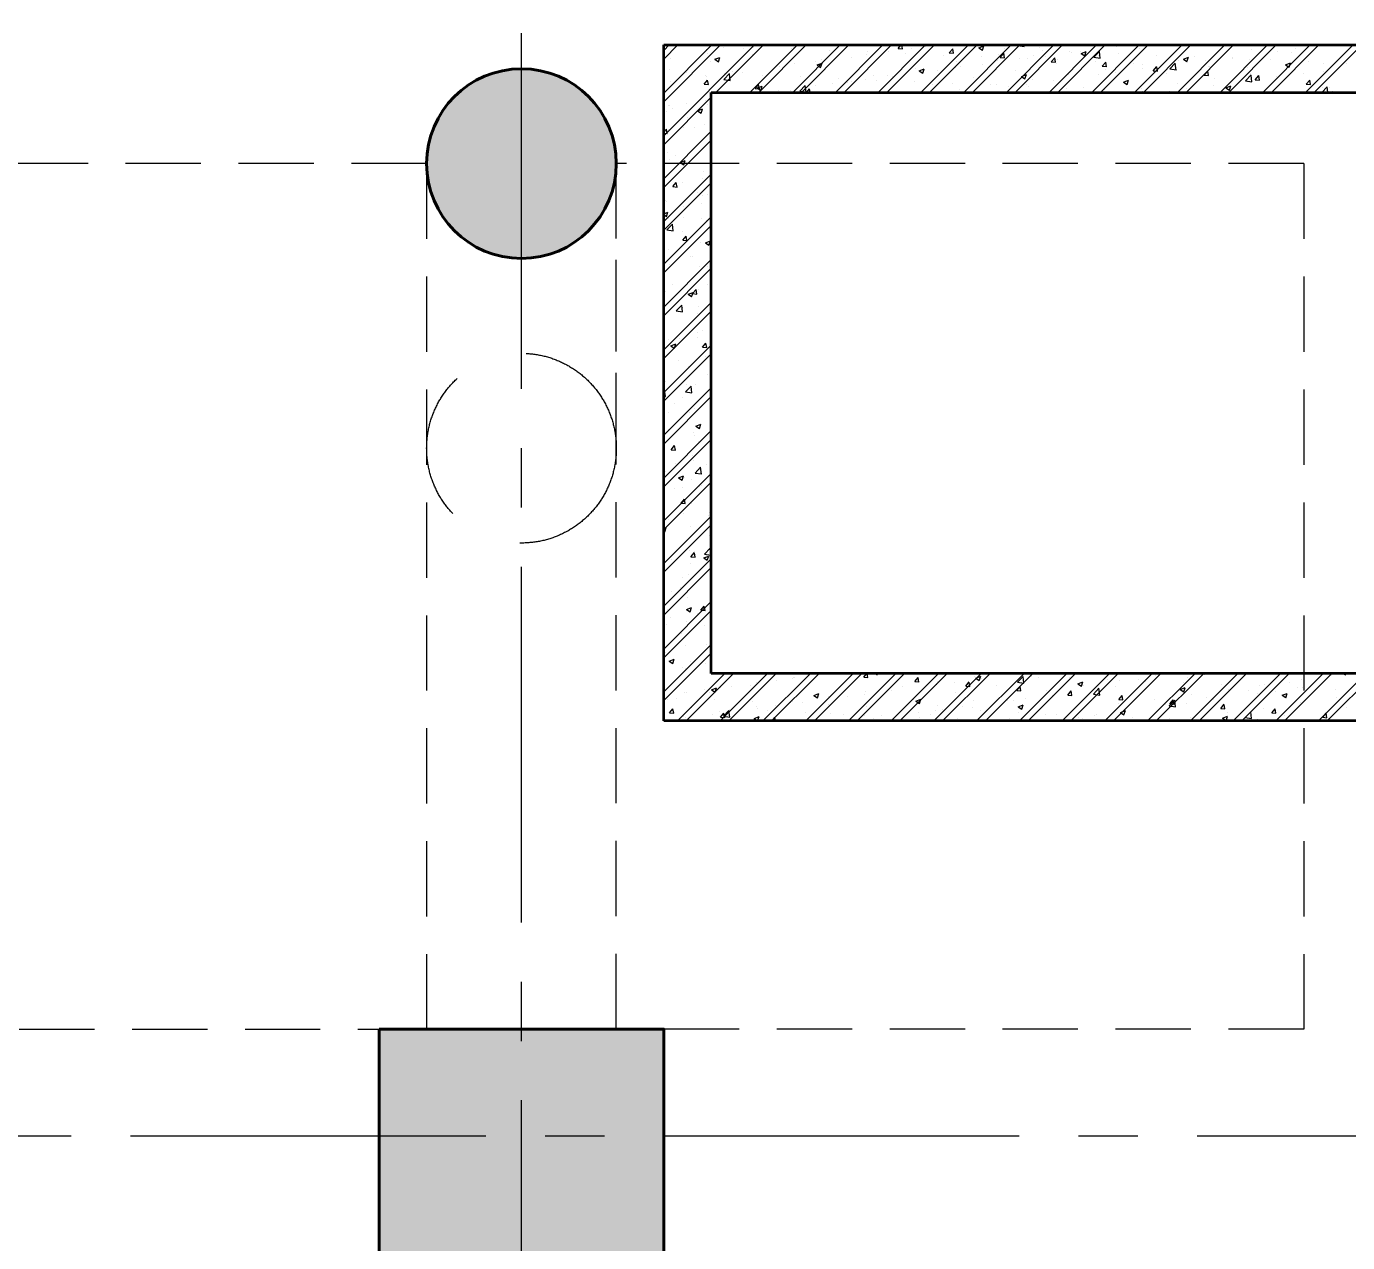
# Model space of a CAD drawing. Header units: millimetres. Extents: x 115500 to 206800, y -6300 to 53700.
# Drawn here: x 138261 to 143835, y 38050 to 43179 of the extents above; entities that cross this region are included whole.
import ezdxf

# ---------------------------------------------------------------- set-up
doc = ezdxf.new("R2010")
doc.units = ezdxf.units.MM
for name, pattern in [('HIDDEN2', [4.7625, 3.175, -1.5875]), ('HT_Grid$0$CENTER2', [1.125, 0.75, -0.125, 0.125, -0.125]), ('PD_5F_Col$0$HIDDEN2', [4.7625, 3.175, -1.5875])]:
    doc.linetypes.add(name, pattern=pattern)
doc.layers.get('0').update_dxf_attribs({"lineweight": 20})
doc.layers.get('Defpoints').update_dxf_attribs({"color": 151, "lineweight": 9})
for name, color, linetype, lineweight in [('HT_5F_Col$0$NDC_S-COLUMN', 4, 'Continuous', 40), ('HT_5F_Col$0$NDC_S_HATCH COLUMN AND WALL', 251, 'Continuous', 13), ('HT_Dim Grid$0$NDC_S_DIM', 1, 'Continuous', 15), ('HT_Grid$0$NDC_S_AXIS', 5, 'HT_Grid$0$CENTER2', 13), ('NDC_S_BEAM', 3, 'HIDDEN2', 20), ('NDC_S_HATCH MATERIAL', 8, 'Continuous', 13), ('NDC_S_WALL', 6, 'Continuous', 35), ('PD_5F_Col$0$NDC_S-COLUMN', 4, 'Continuous', 40), ('PD_5F_Col$0$NDC_S_HATCH COLUMN AND WALL', 251, 'Continuous', 13), ('PD_5F_Col$0$NDC_S_HIDDEN', 8, 'PD_5F_Col$0$HIDDEN2', 13)]:
    doc.layers.add(name, color=color, linetype=linetype, lineweight=lineweight)
doc.styles.add('HT_Dim Grid$0$NDC_DIM', font='', dxfattribs={"width": 0.75})
doc.styles.get('HT_Dim Grid$0$NDC_DIM').set_extended_font_data('Dotum')
doc.dimstyles.new('HT_Dim Grid$0$NDC_dim_150', dxfattribs={"dimscale": 150, "dimtxt": 2.5, "dimasz": 1.5, "dimexe": 1.5, "dimexo": 2.5, "dimgap": 1, "dimtad": 1, "dimdec": 0, "dimzin": 0, "dimdsep": 46, "dimtxsty": 'HT_Dim Grid$0$NDC_DIM', "dimblk": 'HT_Dim Grid$0$DIMMARK', "dimcen": 0.09, "dimdle": 1.2, "dimclrd": 1, "dimclre": 1, "dimclrt": 3, "dimadec": 0, "dimazin": 0, "dimtfac": 1, "dimtdec": 0, "dimtix": 1, "dimtofl": 0, "dimtmove": 0, "dimatfit": 3, "dimfxl": 8, "dimfxlon": 1, "dimtolj": 1, "dimtzin": 0, "dimarcsym": 0})

# ---------------------------------------------------------------- blocks, each defined once
blk = doc.blocks.new('HT_Dim Grid$0$DIMMARK')
at = {"layer": 'HT_Dim Grid$0$NDC_S_DIM', "color": 1}
blk.add_line((-1.5, 0), (1, 0), dxfattribs=at)
at = {"layer": 'HT_Dim Grid$0$NDC_S_DIM', "color": 2, "const_width": 0.1}
blk.add_lwpolyline([(-0.424, -0.424), (0.424, 0.424)], dxfattribs=at)
blk = doc.blocks.new('*D52')
at = {"layer": 'Defpoints', "color": 0, "ltscale": 200, "transparency": 16777216}
for p in [(191600, 51300), (130700, 38500), (191600, 38500)]:
    blk.add_point(p, dxfattribs=at)
at = {"layer": 'HT_Dim Grid$0$NDC_S_DIM', "color": 1, "lineweight": -2, "ltscale": 200, "transparency": 16777216}
for p, q in [((130700, 50100), (130700, 51525)), ((191600, 50100), (191600, 51525)), ((130925, 51300), (191375, 51300))]:
    blk.add_line(p, q, dxfattribs=at)
at = {"layer": 'HT_Dim Grid$0$NDC_S_DIM', "color": 1, "lineweight": -2, "ltscale": 200, "transparency": 16777216, "xscale": 225, "yscale": 225, "zscale": 225, "rotation": 180}
blk.add_blockref('HT_Dim Grid$0$DIMMARK', (130700, 51300), dxfattribs=at)
at = {"layer": 'HT_Dim Grid$0$NDC_S_DIM', "color": 1, "lineweight": -2, "ltscale": 200, "transparency": 16777216, "xscale": 225, "yscale": 225, "zscale": 225}
blk.add_blockref('HT_Dim Grid$0$DIMMARK', (191600, 51300), dxfattribs=at)
at = {"layer": 'HT_Dim Grid$0$NDC_S_DIM', "color": 3, "ltscale": 200, "transparency": 16777216, "insert": (161150, 51637.8), "char_height": 375, "attachment_point": 5, "style": 'HT_Dim Grid$0$NDC_DIM'}
blk.add_mtext('\\A1;60900', dxfattribs=at)
blk = doc.blocks.new('*D53')
at = {"layer": 'Defpoints', "color": 0, "ltscale": 200, "transparency": 16777216}
for p in [(140350, 50100), (130700, 38500), (140350, 38500)]:
    blk.add_point(p, dxfattribs=at)
at = {"layer": 'HT_Dim Grid$0$NDC_S_DIM', "color": 1, "lineweight": -2, "ltscale": 200, "transparency": 16777216}
for p, q in [((130700, 48900), (130700, 50325)), ((140350, 48900), (140350, 50325)), ((130925, 50100), (140125, 50100))]:
    blk.add_line(p, q, dxfattribs=at)
at = {"layer": 'HT_Dim Grid$0$NDC_S_DIM', "color": 1, "lineweight": -2, "ltscale": 200, "transparency": 16777216, "xscale": 225, "yscale": 225, "zscale": 225, "rotation": 180}
blk.add_blockref('HT_Dim Grid$0$DIMMARK', (130700, 50100), dxfattribs=at)
at = {"layer": 'HT_Dim Grid$0$NDC_S_DIM', "color": 1, "lineweight": -2, "ltscale": 200, "transparency": 16777216, "xscale": 225, "yscale": 225, "zscale": 225}
blk.add_blockref('HT_Dim Grid$0$DIMMARK', (140350, 50100), dxfattribs=at)
at = {"layer": 'HT_Dim Grid$0$NDC_S_DIM', "color": 3, "ltscale": 200, "transparency": 16777216, "insert": (135525, 50437.8), "char_height": 375, "attachment_point": 5, "style": 'HT_Dim Grid$0$NDC_DIM'}
blk.add_mtext('\\A1;9650', dxfattribs=at)
blk = doc.blocks.new('*D54')
at = {"layer": 'Defpoints', "color": 0, "ltscale": 200, "transparency": 16777216}
for p in [(150750, 50100), (140350, 38500), (150750, 38500)]:
    blk.add_point(p, dxfattribs=at)
at = {"layer": 'HT_Dim Grid$0$NDC_S_DIM', "color": 1, "lineweight": -2, "ltscale": 200, "transparency": 16777216}
for p, q in [((140350, 48900), (140350, 50325)), ((150750, 48900), (150750, 50325)), ((140575, 50100), (150525, 50100))]:
    blk.add_line(p, q, dxfattribs=at)
at = {"layer": 'HT_Dim Grid$0$NDC_S_DIM', "color": 1, "lineweight": -2, "ltscale": 200, "transparency": 16777216, "xscale": 225, "yscale": 225, "zscale": 225, "rotation": 180}
blk.add_blockref('HT_Dim Grid$0$DIMMARK', (140350, 50100), dxfattribs=at)
at = {"layer": 'HT_Dim Grid$0$NDC_S_DIM', "color": 1, "lineweight": -2, "ltscale": 200, "transparency": 16777216, "xscale": 225, "yscale": 225, "zscale": 225}
blk.add_blockref('HT_Dim Grid$0$DIMMARK', (150750, 50100), dxfattribs=at)
at = {"layer": 'HT_Dim Grid$0$NDC_S_DIM', "color": 3, "ltscale": 200, "transparency": 16777216, "insert": (145550, 50437.8), "char_height": 375, "attachment_point": 5, "style": 'HT_Dim Grid$0$NDC_DIM'}
blk.add_mtext('\\A1;10400', dxfattribs=at)
blk = doc.blocks.new('PD_5F_Col$0$cottron')
at = {"layer": 'PD_5F_Col$0$NDC_S_HATCH COLUMN AND WALL'}
h = blk.add_hatch(color=256, dxfattribs=at)
h.dxf.hatch_style = 1
h.paths.add_polyline_path([(-0.5, 0, 1), (0.5, 0, 1)])
at = {"layer": 'PD_5F_Col$0$NDC_S-COLUMN', "ltscale": 0.005}
blk.add_circle((0, 0), 0.5, dxfattribs=at)
blk = doc.blocks.new('HT_5F_Col$0$cot')
at = {"layer": 'HT_5F_Col$0$NDC_S_HATCH COLUMN AND WALL', "ltscale": 0.005}
h = blk.add_hatch(color=256, dxfattribs=at)
h.dxf.hatch_style = 1
h.paths.add_polyline_path([(-0.5, 0.5), (0.5, 0.5), (0.5, -0.5), (-0.5, -0.5)])
at = {"layer": 'HT_5F_Col$0$NDC_S-COLUMN', "ltscale": 0.005}
blk.add_lwpolyline([(-0.5, 0.5), (0.5, 0.5), (0.5, -0.5), (-0.5, -0.5)], close=True, dxfattribs=at)

msp = doc.modelspace()

# ---------------------------------------------------------------- linework, layer by layer
at = {"layer": 'HT_Grid$0$NDC_S_AXIS', "ltscale": 2000}
for p, q in [((140350, -1100), (140350, 48500)), ((120700, 38500), (201600, 38500))]:
    msp.add_line(p, q, dxfattribs=at)
at = {"layer": 'NDC_S_BEAM', "ltscale": 100}
for p, q in [((139950, 42600), (135850, 42600)), ((139950, 42600), (139950, 38950)), ((140750, 38950), (140750, 42600)), ((143650, 42600), (140750, 42600)), ((143650, 42600), (143650, 38950)), ((135850, 38950), (139950, 38950)), ((143650, 38950), (140750, 38950))]:
    msp.add_line(p, q, dxfattribs=at)
at = {"layer": 'NDC_S_HATCH MATERIAL', "linetype": 'Continuous', "ltscale": 100}
for p, q in [((140950, 43040.5), (141009.9, 43100.4)), ((140950, 42860.1), (141190.2, 43100.4)), ((140950, 43077.2), (140973.1, 43100.4)), ((140950, 42896.9), (141153.5, 43100.4)), ((140950, 42716.6), (141333.8, 43100.4)), ((141169.3, 43098.4), (141169.3, 43098.4)), ((141170.5, 42900.4), (141370.5, 43100.4)), ((141203.9, 43090.7), (141203.9, 43090.7)), ((141286.3, 43085.3), (141286.3, 43085.3)), ((141314.1, 42900.4), (141514.1, 43100.4)), ((141329.5, 43091.6), (141329.5, 43091.6)), ((141350.8, 42900.4), (141550.8, 43100.4)), ((141494.4, 42900.4), (141694.4, 43100.4)), ((141498.1, 43089), (141498.1, 43089)), ((141531.1, 42900.4), (141731.1, 43100.4)), ((141674.7, 42900.4), (141874.7, 43100.4)), ((141711.5, 42900.4), (141911.5, 43100.4)), ((141855, 42900.4), (142055, 43100.4)), ((141891.8, 42900.4), (142091.8, 43100.4)), ((141939.7, 43085.9), (141951.9, 43100.4)), ((141939.7, 43085.9), (141957.6, 43084.3)), ((141957.7, 43084.2), (141954.7, 43100.4)), ((141995, 43086.9), (141995, 43086.9)), ((142035.3, 42900.4), (142235.3, 43100.4)), ((142053.8, 43091.9), (142053.8, 43091.9)), ((142067, 43098.1), (142067, 43098.1)), ((142072.1, 42900.4), (142272.1, 43100.4)), ((142215.6, 42900.4), (142415.6, 43100.4)), ((142227.1, 43091.3), (142227.1, 43091.3)), ((142252.4, 42900.4), (142452.4, 43100.4)), ((142280.2, 43088.7), (142301.2, 43096.8)), ((142280.2, 43088.7), (142295.1, 43078.6)), ((142295.1, 43078.5), (142301.2, 43096.6)), ((142396, 42900.4), (142596, 43100.4)), ((142432.7, 42900.4), (142632.7, 43100.4)), ((142444.7, 43098.4), (142446.6, 43100.4)), ((142444.7, 43098.4), (142471.4, 43094.2)), ((142471.4, 43094.1), (142470.7, 43100.4)), ((142535.5, 43090.2), (142535.5, 43090.2)), ((142576.3, 42900.4), (142776.3, 43100.4)), ((142613, 42900.4), (142813, 43100.4)), ((142756.6, 42900.4), (142956.6, 43100.4)), ((142793.3, 42900.4), (142993.3, 43100.4)), ((142818.9, 43096.6), (142818.9, 43096.6)), ((142861.9, 43093.1), (142861.9, 43093.1)), ((142936.9, 42900.4), (143136.9, 43100.4)), ((142973.6, 42900.4), (143173.6, 43100.4)), ((143117.2, 42900.4), (143317.2, 43100.4)), ((143154, 42900.4), (143354, 43100.4)), ((143297.5, 42900.4), (143497.5, 43100.4)), ((143334.3, 42900.4), (143534.3, 43100.4)), ((143477.8, 42900.4), (143677.8, 43100.4)), ((143514.6, 42900.4), (143714.6, 43100.4)), ((143582.2, 43099.8), (143582.2, 43099.8)), ((143658.1, 42900.4), (143858.1, 43100.4)), ((143694.9, 42900.4), (143894.9, 43100.4)), ((143728, 43099.2), (143728, 43099.2)), ((143771.7, 43099.5), (143771.7, 43099.5)), ((140980.7, 43045), (140980.7, 43045)), ((141128.8, 43080.8), (141128.8, 43080.8)), ((141134.7, 43066.1), (141134.7, 43066.1)), ((141165.8, 43040), (141186.8, 43048.1)), ((141165.8, 43040), (141180.7, 43029.9)), ((141180.8, 43029.8), (141186.9, 43047.9)), ((141323.2, 43058.9), (141323.2, 43058.9)), ((141489.6, 43084.8), (141489.6, 43084.8)), ((141616.8, 43037.1), (141616.8, 43037.1)), ((141649.8, 43078.1), (141649.8, 43078.1)), ((141744, 43048.3), (141744, 43048.3)), ((141806.2, 43062.1), (141806.2, 43062.1)), ((141809.9, 43071.3), (141809.9, 43071.3)), ((141881.3, 43072), (141881.3, 43072)), ((141899.8, 43070.8), (141899.8, 43070.8)), ((141970.1, 43064.5), (141970.1, 43064.5)), ((142130.2, 43057.8), (142130.2, 43057.8)), ((142154.9, 43067), (142169.4, 43084.3)), ((142154.9, 43067), (142172.8, 43065.5)), ((142172.9, 43065.4), (142169.4, 43084.2)), ((142185.6, 43030.1), (142185.6, 43030.1)), ((142290.4, 43051), (142290.4, 43051)), ((142357.5, 43033.7), (142357.5, 43033.7)), ((142360.5, 43060.1), (142360.5, 43060.1)), ((142370.1, 43048.2), (142384.5, 43065.4)), ((142370.1, 43048.2), (142388, 43046.6)), ((142388, 43046.5), (142384.6, 43065.3)), ((142387.3, 43084.5), (142387.3, 43084.5)), ((142450.5, 43044.2), (142450.5, 43044.2)), ((142483.7, 43043.3), (142483.7, 43043.3)), ((142511.6, 43054.9), (142511.6, 43054.9)), ((142547.4, 43077.8), (142547.4, 43077.8)), ((142558.8, 43053.2), (142558.8, 43053.2)), ((142585.2, 43029.4), (142599.7, 43046.6)), ((142603.2, 43027.7), (142599.7, 43046.5)), ((142610.7, 43037.5), (142610.7, 43037.5)), ((142663.1, 43074.1), (142663.1, 43074.1)), ((142672.4, 43068.2), (142672.4, 43068.2)), ((142707.6, 43071), (142707.6, 43071)), ((142711.3, 43064.7), (142732.3, 43072.7)), ((142711.3, 43064.7), (142726.2, 43054.6)), ((142726.3, 43054.5), (142732.3, 43072.6)), ((142764.9, 43048.7), (142788.3, 43073.1)), ((142764.9, 43048.7), (142791.6, 43044.6)), ((142770.8, 43030.7), (142770.8, 43030.7)), ((142782.3, 43054.3), (142782.3, 43054.3)), ((142791.6, 43044.5), (142788.3, 43073)), ((142867.7, 43064.2), (142867.7, 43064.2)), ((142957.3, 43084.3), (142957.3, 43084.3)), ((143027.8, 43057.5), (143027.8, 43057.5)), ((143120.8, 43037), (143120.8, 43037)), ((143142.4, 43040.6), (143163.4, 43048.7)), ((143142.4, 43040.6), (143157.4, 43030.6)), ((143157.4, 43030.5), (143163.5, 43048.6)), ((143188, 43050.7), (143188, 43050.7)), ((143236.2, 43034.5), (143236.2, 43034.5)), ((143276.7, 43059.5), (143276.7, 43059.5)), ((143348.1, 43043.9), (143348.1, 43043.9)), ((143349.9, 43049.4), (143349.9, 43049.4)), ((143421.7, 43039.4), (143421.7, 43039.4)), ((143430.7, 43080.6), (143430.7, 43080.6)), ((143508.3, 43037.2), (143508.3, 43037.2)), ((143539.3, 43074.4), (143539.3, 43074.4)), ((143596.7, 43069.5), (143596.7, 43069.5)), ((143614.4, 43084.3), (143614.4, 43084.3)), ((143668.4, 43030.4), (143668.4, 43030.4)), ((140973.2, 42998.9), (140973.2, 42998.9)), ((141046.4, 42986.2), (141046.4, 42986.2)), ((141148.2, 43028.9), (141148.2, 43028.9)), ((141203.8, 42955.1), (141227.2, 42979.5)), ((141206.5, 42979.4), (141206.5, 42979.4)), ((141230.5, 42950.9), (141227.2, 42979.4)), ((141238.6, 42987.4), (141238.6, 42987.4)), ((141282.6, 42985.5), (141282.6, 42985.5)), ((141428, 43012.3), (141428, 43012.3)), ((141438.4, 43008), (141438.4, 43008)), ((141503.1, 43022.2), (141503.1, 43022.2)), ((141592.5, 43029.1), (141592.5, 43029.1)), ((141597, 43016), (141618, 43024)), ((141597, 43016), (141611.9, 43005.9)), ((141611.9, 43005.8), (141618, 43023.9)), ((142010.6, 43000.1), (142010.6, 43000.1)), ((142028.1, 42991.9), (142049.1, 43000)), ((142028.1, 42991.9), (142043, 42981.9)), ((142043, 42981.8), (142049.1, 42999.9)), ((142050.2, 42992), (142050.2, 42992)), ((142105.5, 42993.6), (142105.5, 42993.6)), ((142180.6, 43003.4), (142180.6, 43003.4)), ((142201.7, 43011.3), (142201.7, 43011.3)), ((142294.2, 43018.4), (142294.2, 43018.4)), ((142432.4, 42994.2), (142432.4, 42994.2)), ((142459.2, 42967.9), (142480.2, 42976)), ((142474.2, 42957.7), (142480.3, 42975.9)), ((142585.2, 43029.4), (142603.2, 43027.8)), ((142607.3, 43024.3), (142607.3, 43024.3)), ((142659.5, 42974.2), (142659.5, 42974.2)), ((142782.9, 42974.8), (142782.9, 42974.8)), ((142800.4, 43010.6), (142814.9, 43027.8)), ((142800.4, 43010.6), (142818.4, 43009)), ((142818.4, 43008.9), (142814.9, 43027.7)), ((142815.3, 42996.7), (142815.3, 42996.7)), ((142858.1, 42984.7), (142858.1, 42984.7)), ((142931, 43023.9), (142931, 43023.9)), ((142969.3, 43017.8), (142969.3, 43017.8)), ((142971.7, 42999.7), (142971.7, 42999.7)), ((143015.6, 42991.7), (143030.1, 43009)), ((143015.6, 42991.7), (143033.5, 42990.2)), ((143033.6, 42990), (143030.1, 43008.9)), ((143071.8, 42979.4), (143071.8, 42979.4)), ((143085.1, 42999.1), (143108.4, 43023.4)), ((143085.1, 42999.1), (143111.7, 42994.9)), ((143091.1, 43017.2), (143091.1, 43017.2)), ((143111.8, 42994.8), (143108.5, 43023.3)), ((143161.1, 43024.6), (143161.1, 43024.6)), ((143230.8, 42972.9), (143245.2, 42990.1)), ((143248.7, 42971.2), (143245.3, 42990)), ((143246.8, 43009.4), (143246.8, 43009.4)), ((143251.2, 43010.4), (143251.2, 43010.4)), ((143405.2, 42949.4), (143428.6, 42973.8)), ((143411.4, 43003.6), (143411.4, 43003.6)), ((143427, 42980.8), (143427, 42980.8)), ((143431.9, 42945.2), (143428.6, 42973.7)), ((143571.5, 42996.9), (143571.5, 42996.9)), ((143573.6, 43016.6), (143594.6, 43024.7)), ((143573.6, 43016.6), (143588.5, 43006.5)), ((143578.6, 43000), (143578.6, 43000)), ((143588.5, 43006.4), (143594.6, 43024.6)), ((143649.1, 42980.9), (143649.1, 42980.9)), ((143731.7, 42990.1), (143731.7, 42990.1)), ((143734.4, 43022.5), (143734.4, 43022.5)), ((143828.6, 43023.6), (143828.6, 43023.6)), ((140977.1, 42945.1), (140977.1, 42945.1)), ((141049.9, 42962.5), (141049.9, 42962.5)), ((141120.6, 42935.5), (141135.1, 42952.7)), ((141120.6, 42935.5), (141138.6, 42933.9)), ((141125, 42972.4), (141125, 42972.4)), ((141131.1, 42966.3), (141131.1, 42966.3)), ((141138.6, 42933.8), (141135.1, 42952.6)), ((141203.8, 42955.1), (141230.5, 42951)), ((141335.8, 42916.7), (141350.3, 42933.9)), ((141344.9, 42919.2), (141365.9, 42927.3)), ((141344.9, 42919.2), (141359.8, 42909.1)), ((141353.8, 42915), (141350.3, 42933.8)), ((141359.8, 42909), (141365.9, 42927.2)), ((141366.7, 42972.7), (141366.7, 42972.7)), ((141524, 42905.5), (141547.3, 42929.8)), ((141526.8, 42965.9), (141526.8, 42965.9)), ((141537.8, 42918.8), (141537.8, 42918.8)), ((141550.7, 42901.2), (141547.4, 42929.7)), ((141588.8, 42929.2), (141588.8, 42929.2)), ((141660.7, 42940), (141660.7, 42940)), ((141687, 42959.1), (141687, 42959.1)), ((141727.3, 42943.8), (141727.3, 42943.8)), ((141740.4, 42948.4), (141740.4, 42948.4)), ((141802.4, 42953.7), (141802.4, 42953.7)), ((141835.6, 42970), (141835.6, 42970)), ((141847.1, 42952.4), (141847.1, 42952.4)), ((141896.2, 42970.9), (141896.2, 42970.9)), ((141916, 42968.6), (141916, 42968.6)), ((142007.3, 42945.6), (142007.3, 42945.6)), ((142082.5, 42934.2), (142082.5, 42934.2)), ((142167.4, 42938.8), (142167.4, 42938.8)), ((142257.4, 42964.2), (142257.4, 42964.2)), ((142327.6, 42932.1), (142327.6, 42932.1)), ((142353.9, 42933.9), (142353.9, 42933.9)), ((142404.8, 42925), (142404.8, 42925)), ((142459.2, 42967.9), (142474.2, 42957.8)), ((142479.9, 42934.9), (142479.9, 42934.9)), ((142487.7, 42925.3), (142487.7, 42925.3)), ((142507.9, 42955), (142507.9, 42955)), ((142593.5, 42949.9), (142593.5, 42949.9)), ((142647.9, 42918.5), (142647.9, 42918.5)), ((142721.9, 42919.3), (142721.9, 42919.3)), ((142890.4, 42943.9), (142911.4, 42951.9)), ((142890.4, 42943.9), (142905.3, 42933.8)), ((142896.9, 42949.3), (142896.9, 42949.3)), ((142905.3, 42933.7), (142911.4, 42951.8)), ((142965.7, 42918), (142965.7, 42918)), ((143117.2, 42937.2), (143117.2, 42937.2)), ((143230.8, 42972.9), (143248.7, 42971.3)), ((143270.9, 42931.1), (143270.9, 42931.1)), ((143273, 42959.7), (143273, 42959.7)), ((143321.5, 42919.9), (143342.5, 42927.9)), ((143321.5, 42919.9), (143336.4, 42909.8)), ((143336.5, 42909.7), (143342.5, 42927.8)), ((143405.2, 42949.4), (143431.9, 42945.3)), ((143446, 42954.1), (143460.4, 42971.3)), ((143446, 42954.1), (143463.9, 42952.5)), ((143460.4, 42956.1), (143460.4, 42956.1)), ((143463.9, 42952.4), (143460.5, 42971.2)), ((143535.5, 42966), (143535.5, 42966)), ((143661.1, 42935.3), (143675.6, 42952.5)), ((143661.1, 42935.3), (143679.1, 42933.7)), ((143679.1, 42933.6), (143675.6, 42952.4)), ((143726, 42900.4), (143748.8, 42924.1)), ((143730.7, 42922.6), (143730.7, 42922.6)), ((143751.6, 42900.4), (143748.8, 42924)), ((143759.3, 42920.5), (143759.3, 42920.5)), ((140950, 42679.8), (141150, 42879.8)), ((141127.4, 42866.4), (141127.4, 42866.4)), ((141335.8, 42916.7), (141353.7, 42915.1)), ((141424.2, 42903.9), (141424.2, 42903.9)), ((141434.8, 42908.1), (141434.8, 42908.1)), ((141485.7, 42910), (141485.7, 42910)), ((141524, 42905.5), (141550.6, 42901.3)), ((141553.1, 42900.4), (141565.4, 42915.1)), ((141568.2, 42900.4), (141565.5, 42915)), ((141789.5, 42900.4), (141797, 42903.2)), ((141796.1, 42900.4), (141797.1, 42903.1)), ((141907.5, 42904.2), (141907.5, 42904.2)), ((142198.1, 42911.4), (142198.1, 42911.4)), ((142808, 42911.8), (142808, 42911.8)), ((142968.2, 42905), (142968.2, 42905)), ((143082.2, 42906.3), (143082.2, 42906.3)), ((143157.3, 42916.2), (143157.3, 42916.2)), ((143764.4, 42900.4), (143773.7, 42903.9)), ((143772.5, 42900.4), (143773.7, 42903.8)), ((140960.9, 42819.9), (140960.9, 42819.9)), ((140970.9, 42844.2), (140970.9, 42844.2)), ((140973.4, 42845.3), (140973.4, 42845.3)), ((140988, 42832.9), (140988, 42832.9)), ((141046, 42854.1), (141046, 42854.1)), ((141092.8, 42822.4), (141113.8, 42830.5)), ((141092.8, 42822.4), (141107.7, 42812.4)), ((141107.8, 42812.3), (141113.9, 42830.4)), ((141135.8, 42849.9), (141135.8, 42849.9)), ((141148.1, 42826.1), (141148.1, 42826.1)), ((141032.7, 42754), (141032.7, 42754)), ((141051.2, 42792.6), (141051.2, 42792.6)), ((141080.7, 42750.7), (141080.7, 42750.7)), ((141123.8, 42766.5), (141123.8, 42766.5)), ((140950, 42732.2), (140961.5, 42745.9)), ((140950, 42536.3), (141150, 42736.3)), ((140950, 42728.4), (140965, 42727.1)), ((140950, 42499.5), (141150, 42699.5)), ((140965, 42727), (140961.6, 42745.8)), ((140967.1, 42735.8), (140967.1, 42735.8)), ((140969.8, 42745.4), (140969.8, 42745.4)), ((140950.1, 42658.6), (140950, 42659.6)), ((140950, 42658.8), (140950.1, 42658.7)), ((140966.1, 42645.5), (140966.1, 42645.5)), ((141088.4, 42673.6), (141088.4, 42673.6)), ((141120.1, 42666.7), (141120.1, 42666.7)), ((141147.3, 42649), (141147.3, 42649)), ((140972.4, 42619), (140972.4, 42619)), ((141001.8, 42632.4), (141001.8, 42632.4)), ((141019.8, 42604.9), (141040.8, 42613)), ((141019.8, 42604.9), (141034.7, 42594.8)), ((141034.8, 42594.7), (141040.9, 42612.8)), ((140950, 42356), (141150, 42556)), ((140962.5, 42545.7), (140962.5, 42545.7)), ((141112.4, 42539), (141112.4, 42539)), ((141116.5, 42566.8), (141116.5, 42566.8)), ((140950, 42319.2), (141150, 42519.2)), ((140988.7, 42503), (141003.2, 42520.2)), ((140988.7, 42503), (141006.6, 42501.4)), ((141006.7, 42501.3), (141003.2, 42520.1)), ((141030, 42520.3), (141030, 42520.3)), ((141093.3, 42480), (141093.3, 42480)), ((140958.8, 42445.8), (140958.8, 42445.8)), ((140960, 42440), (140960, 42440)), ((141033.4, 42420.7), (141033.4, 42420.7)), ((141108.5, 42430.6), (141108.5, 42430.6)), ((141112.9, 42466.9), (141112.9, 42466.9)), ((141134.9, 42470), (141134.9, 42470)), ((140950, 42388.6), (140967.8, 42395.4)), ((140950, 42385.2), (140961.8, 42377.3)), ((140950, 42175.6), (141150, 42375.6)), ((140961.8, 42377.2), (140967.9, 42395.3)), ((140970.3, 42367.8), (140970.3, 42367.8)), ((141031.9, 42374.1), (141031.9, 42374.1)), ((141109.2, 42367.1), (141109.2, 42367.1)), ((141130.5, 42361.1), (141130.5, 42361.1)), ((140950, 42138.9), (141150, 42338.9)), ((140955.2, 42345.9), (140955.2, 42345.9)), ((140963.2, 42321), (140986.5, 42345.3)), ((140963.2, 42321), (140989.9, 42316.9)), ((140989.9, 42316.8), (140986.6, 42345.2)), ((141029.6, 42312.2), (141029.6, 42312.2)), ((141143.2, 42327.2), (141143.2, 42327.2)), ((140954.5, 42302.4), (140954.5, 42302.4)), ((141030.3, 42277.4), (141044.8, 42294.6)), ((141030.3, 42277.4), (141048.3, 42275.8)), ((141048.3, 42275.7), (141044.8, 42294.5)), ((141105.6, 42267.2), (141105.6, 42267.2)), ((141125.9, 42266.6), (141146.9, 42274.6)), ((141125.9, 42266.6), (141140.8, 42256.5)), ((141140.9, 42256.4), (141146.9, 42274.5)), ((141146.4, 42269.1), (141146.4, 42269.1)), ((140950, 41995.3), (141150, 42195.3)), ((140950.7, 42193.9), (140950.7, 42193.9)), ((140951.5, 42246.1), (140951.5, 42246.1)), ((140971.5, 42239.1), (140971.5, 42239.1)), ((141064.3, 42208.9), (141064.3, 42208.9)), ((141072.1, 42207.8), (141072.1, 42207.8)), ((140950, 41958.6), (141150, 42158.6)), ((140975.2, 42174.2), (140975.2, 42174.2)), ((141101.9, 42167.3), (141101.9, 42167.3)), ((141135.3, 42167.5), (141135.3, 42167.5)), ((140985.4, 42090.6), (140985.4, 42090.6)), ((141134, 42090.1), (141134, 42090.1)), ((140959.1, 42060.1), (140959.1, 42060.1)), ((141012.4, 42055.3), (141012.4, 42055.3)), ((141052.9, 42049), (141073.9, 42057.1)), ((141052.9, 42049), (141067.8, 42039)), ((141067.9, 42038.8), (141073.9, 42057)), ((141071.9, 42051.7), (141086.4, 42068.9)), ((141071.9, 42051.7), (141089.9, 42050.1)), ((141089.9, 42050), (141086.4, 42068.8)), ((141098.3, 42067.5), (141098.3, 42067.5)), ((140950, 41815), (141150, 42015)), ((140950, 41778.3), (141150, 41978.3)), ((141002.9, 41979.1), (141026.3, 42003.5)), ((141002.9, 41979.1), (141029.6, 41975)), ((141029.7, 41974.9), (141026.3, 42003.4)), ((141031, 41994.2), (141031, 41994.2)), ((141095.9, 41997.2), (141095.9, 41997.2)), ((141094.6, 41967.6), (141094.6, 41967.6)), ((140954, 41902), (140954, 41902)), ((140970.6, 41859.2), (140970.6, 41859.2)), ((141017, 41878.9), (141017, 41878.9)), ((141017.2, 41861.7), (141017.2, 41861.7)), ((141091, 41867.7), (141091, 41867.7)), ((141092.1, 41888.7), (141092.1, 41888.7)), ((141114.1, 41895.2), (141114.1, 41895.2)), ((141145.5, 41889.2), (141145.5, 41889.2)), ((140950, 41634.7), (141150, 41834.7)), ((140979.9, 41831.5), (141000.9, 41839.5)), ((140979.9, 41831.5), (140994.8, 41821.4)), ((140994.9, 41821.3), (141000.9, 41839.4)), ((141113.6, 41826), (141128, 41843.3)), ((141113.6, 41826), (141131.5, 41824.5)), ((141131.5, 41824.4), (141128.1, 41843.2)), ((140950, 41598), (141150, 41798)), ((141013.2, 41770.4), (141013.2, 41770.4)), ((141087.3, 41767.9), (141087.3, 41767.9)), ((141126.8, 41785.4), (141126.8, 41785.4)), ((141054.4, 41742.7), (141054.4, 41742.7)), ((141133.2, 41710.2), (141133.2, 41710.2)), ((140950, 41454.4), (141150, 41654.4)), ((140950, 41631.1), (140954.5, 41636.4)), ((140958, 41617.5), (140954.5, 41636.3)), ((140958.2, 41680.2), (140958.2, 41680.2)), ((141042.7, 41637.2), (141066.1, 41661.6)), ((141042.7, 41637.2), (141069.4, 41633.1)), ((141047.9, 41667.1), (141047.9, 41667.1)), ((141069.4, 41633), (141066.1, 41661.5)), ((141083.7, 41668), (141083.7, 41668)), ((140950, 41618.3), (140958, 41617.6)), ((140950, 41417.6), (141150, 41617.6)), ((140996, 41589.4), (140996, 41589.4)), ((141030.1, 41614.3), (141030.1, 41614.3)), ((140969, 41548.7), (140969, 41548.7)), ((141059.2, 41549.1), (141059.2, 41549.1)), ((141080, 41568.1), (141080, 41568.1)), ((140950, 41274.1), (141150, 41474.1)), ((140969.7, 41479.3), (140969.7, 41479.3)), ((141086, 41493.1), (141107, 41501.2)), ((141086, 41493.1), (141100.9, 41483.1)), ((141100.9, 41483), (141107, 41501.1)), ((141144.7, 41509.3), (141144.7, 41509.3)), ((140950, 41237.3), (141150, 41437.3)), ((141076.4, 41468.2), (141076.4, 41468.2)), ((141079.5, 41455.3), (141079.5, 41455.3)), ((141096.5, 41430.2), (141096.5, 41430.2)), ((140981.6, 41393.5), (140996.1, 41410.8)), ((140981.6, 41393.5), (140999.6, 41392)), ((140999.6, 41391.9), (140996.1, 41410.7)), ((141072.7, 41368.4), (141072.7, 41368.4)), ((141000.6, 41337), (141000.6, 41337)), ((141075.7, 41346.9), (141075.7, 41346.9)), ((141082.5, 41295.3), (141105.9, 41319.7)), ((141109.2, 41291.1), (141105.9, 41319.6)), ((141132.3, 41330.3), (141132.3, 41330.3)), ((140950, 41093.8), (141150, 41293.8)), ((140950, 41057), (141150, 41257)), ((140957.3, 41300.3), (140957.3, 41300.3)), ((141013, 41275.6), (141034, 41283.7)), ((141013, 41275.6), (141027.9, 41265.5)), ((141027.9, 41265.4), (141034, 41283.6)), ((141038, 41276.9), (141038, 41276.9)), ((141069.1, 41268.5), (141069.1, 41268.5)), ((141082.5, 41295.3), (141109.2, 41291.2)), ((140996.8, 41228.6), (140996.8, 41228.6)), ((141029.2, 41234.4), (141029.2, 41234.4)), ((141101.3, 41236.6), (141101.3, 41236.6)), ((141110.4, 41243.5), (141110.4, 41243.5)), ((141023.3, 41167.9), (141037.7, 41185.1)), ((141023.3, 41167.9), (141041.2, 41166.3)), ((141041.2, 41166.2), (141037.8, 41185)), ((141065.4, 41168.6), (141065.4, 41168.6)), ((140950, 40913.5), (141150, 41113.5)), ((140968.8, 41099.4), (140968.8, 41099.4)), ((140978.4, 41124.4), (140978.4, 41124.4)), ((141031.5, 41125.2), (141031.5, 41125.2)), ((141138.5, 41117.6), (141138.5, 41117.6)), ((141143.8, 41129.5), (141143.8, 41129.5)), ((140950, 40876.7), (141150, 41076.7)), ((140950, 41061.9), (140961, 41066.1)), ((140950, 41051.3), (140954.9, 41048)), ((140955, 41047.9), (140961, 41066)), ((141061.8, 41068.8), (141061.8, 41068.8)), ((141142, 41031.8), (141142, 41031.8)), ((140952.6, 41006.9), (140952.6, 41006.9)), ((141058.1, 40968.9), (141058.1, 40968.9)), ((141122.3, 40953.4), (141145.6, 40977.8)), ((141149, 40949.2), (141145.7, 40977.7)), ((140950, 40733.2), (141150, 40933.2)), ((140956.4, 40920.4), (140956.4, 40920.4)), ((140983.2, 40930.8), (140983.2, 40930.8)), ((141063.1, 40913.5), (141063.1, 40913.5)), ((141064.9, 40942.2), (141079.4, 40959.5)), ((141064.9, 40942.2), (141082.8, 40940.7)), ((141082.9, 40940.6), (141079.4, 40959.4)), ((141080.1, 40964.3), (141080.1, 40964.3)), ((141119.1, 40937.3), (141140.1, 40945.3)), ((141119.1, 40937.3), (141134, 40927.2)), ((141122.3, 40953.4), (141148.9, 40949.3)), ((141131.4, 40950.5), (141131.4, 40950.5)), ((141134, 40927.1), (141140.1, 40945.2)), ((141138.2, 40923.4), (141138.2, 40923.4)), ((141143.3, 40924), (141143.3, 40924)), ((140950, 40696.4), (141150, 40896.4)), ((141054.5, 40869), (141054.5, 40869)), ((141020.4, 40811.8), (141020.4, 40811.8)), ((141028.3, 40854.6), (141028.3, 40854.6)), ((141059.3, 40805.1), (141059.3, 40805.1)), ((140950, 40552.8), (141150, 40752.8)), ((140984.2, 40795.2), (140984.2, 40795.2)), ((141050.8, 40769.2), (141050.8, 40769.2)), ((141142.9, 40749.6), (141142.9, 40749.6)), ((140950, 40516.1), (141150, 40716.1)), ((140967.9, 40719.5), (140967.9, 40719.5)), ((141046.1, 40719.7), (141067.1, 40727.8)), ((141046.1, 40719.7), (141061, 40709.7)), ((141061, 40709.5), (141067.1, 40727.7)), ((141094, 40701.7), (141094, 40701.7)), ((141106.5, 40716.6), (141121, 40733.8)), ((141106.5, 40716.6), (141124.5, 40715)), ((141124.5, 40714.9), (141121, 40733.7)), ((140962, 40658.5), (140962, 40658.5)), ((140980.4, 40686.8), (140980.4, 40686.8)), ((141047.2, 40669.3), (141047.2, 40669.3)), ((141122.1, 40651.7), (141122.1, 40651.7)), ((141015.1, 40583.4), (141015.1, 40583.4)), ((141025.2, 40618.2), (141025.2, 40618.2)), ((140950, 40372.5), (141150, 40572.5)), ((140950, 40335.8), (141150, 40535.8)), ((140955.6, 40540.5), (140955.6, 40540.5)), ((141043.5, 40569.4), (141043.5, 40569.4)), ((141130.5, 40570.6), (141130.5, 40570.6)), ((140950.9, 40508.1), (140950, 40513.1)), ((140950, 40508.3), (140950.9, 40508.2)), ((140973.1, 40502.2), (140994.1, 40510.2)), ((140973.1, 40502.2), (140988, 40492.1)), ((140988, 40492), (140994.1, 40510.1)), ((141027.4, 40474.7), (141027.4, 40474.7)), ((141039.9, 40469.6), (141039.9, 40469.6)), ((141062.4, 40499.3), (141062.4, 40499.3)), ((141125.6, 40490), (141125.6, 40490)), ((141148.1, 40490.9), (141150, 40493.1)), ((141148.1, 40490.9), (141150, 40490.8)), ((141008.1, 40250.4), (141208.1, 40450.4)), ((141044.9, 40250.4), (141244.9, 40450.4)), ((141188.5, 40250.4), (141388.5, 40450.4)), ((141225.2, 40250.4), (141425.2, 40450.4)), ((141343.6, 40411.4), (141343.6, 40411.4)), ((141368.8, 40250.4), (141568.8, 40450.4)), ((141405.5, 40250.4), (141605.5, 40450.4)), ((141424.9, 40421.5), (141424.9, 40421.5)), ((141491.9, 40429.7), (141491.9, 40429.7)), ((141497.6, 40432.5), (141497.6, 40432.5)), ((141500, 40431.4), (141500, 40431.4)), ((141549.1, 40250.4), (141749.1, 40450.4)), ((141585.8, 40250.4), (141785.8, 40450.4)), ((141613.6, 40446.3), (141613.6, 40446.3)), ((141729.4, 40250.4), (141929.4, 40450.4)), ((141766.1, 40250.4), (141966.1, 40450.4)), ((141793.7, 40434.4), (141807, 40450.4)), ((141793.7, 40434.4), (141811.6, 40432.9)), ((141811.6, 40432.8), (141808.4, 40450.4)), ((141841, 40450.4), (141850.3, 40444.1)), ((141850.3, 40444), (141852.5, 40450.4)), ((141909.7, 40250.4), (142109.7, 40450.4)), ((141946.5, 40250.4), (142146.5, 40450.4)), ((142008.9, 40415.6), (142023.3, 40432.9)), ((142008.9, 40415.6), (142026.8, 40414)), ((142026.8, 40413.9), (142023.4, 40432.7)), ((142090, 40250.4), (142290, 40450.4)), ((142106.9, 40414.7), (142106.9, 40414.7)), ((142126.8, 40250.4), (142326.8, 40450.4)), ((142177.4, 40412.6), (142177.4, 40412.6)), ((142224, 40396.8), (142238.5, 40414)), ((142242, 40395.1), (142238.5, 40413.9)), ((142262.7, 40437.2), (142262.7, 40437.2)), ((142266.5, 40430.1), (142287.5, 40438.2)), ((142266.5, 40430.1), (142281.4, 40420)), ((142270.3, 40250.4), (142470.3, 40450.4)), ((142281.5, 40419.9), (142287.5, 40438.1)), ((142291.1, 40427.6), (142291.1, 40427.6)), ((142307.1, 40250.4), (142507.1, 40450.4)), ((142343.6, 40445.1), (142343.6, 40445.1)), ((142442.7, 40412.9), (142466.1, 40437.3)), ((142442.7, 40412.9), (142469.4, 40408.8)), ((142450.6, 40250.4), (142650.6, 40450.4)), ((142469.4, 40408.7), (142466.1, 40437.2)), ((142487.4, 40250.4), (142687.4, 40450.4)), ((142503.8, 40438.4), (142503.8, 40438.4)), ((142529.3, 40430.9), (142529.3, 40430.9)), ((142631, 40250.4), (142831, 40450.4)), ((142663.9, 40431.6), (142663.9, 40431.6)), ((142667.7, 40250.4), (142867.7, 40450.4)), ((142697.6, 40406.1), (142718.6, 40414.1)), ((142712.6, 40395.9), (142718.7, 40414)), ((142811.3, 40250.4), (143011.3, 40450.4)), ((142824, 40424.8), (142824, 40424.8)), ((142848, 40250.4), (143048, 40450.4)), ((142874.5, 40421.2), (142874.5, 40421.2)), ((142951.1, 40425.1), (142951.1, 40425.1)), ((142984.2, 40418.1), (142984.2, 40418.1)), ((142991.6, 40250.4), (143191.6, 40450.4)), ((143026, 40440.5), (143026, 40440.5)), ((143028.3, 40250.4), (143228.3, 40450.4)), ((143144.3, 40411.3), (143144.3, 40411.3)), ((143158, 40433.8), (143158, 40433.8)), ((143171.9, 40250.4), (143371.9, 40450.4)), ((143208.6, 40250.4), (143408.6, 40450.4)), ((143233.1, 40443.7), (143233.1, 40443.7)), ((143352.2, 40250.4), (143552.2, 40450.4)), ((143389, 40250.4), (143589, 40450.4)), ((143532.5, 40250.4), (143732.5, 40450.4)), ((143569.3, 40250.4), (143769.3, 40450.4)), ((143590.5, 40410.2), (143590.5, 40410.2)), ((143639.5, 40425.9), (143639.5, 40425.9)), ((143712.8, 40250.4), (143912.8, 40450.4)), ((143749.6, 40250.4), (143949.6, 40450.4)), ((143765.5, 40440.3), (143765.5, 40440.3)), ((143793.6, 40447), (143793.6, 40447)), ((143818.5, 40450.4), (143826.9, 40444.7)), ((143826.9, 40444.6), (143828.9, 40450.4)), ((141036.2, 40369.7), (141036.2, 40369.7)), ((141046.7, 40371.7), (141046.7, 40371.7)), ((141121.8, 40381.6), (141121.8, 40381.6)), ((141142, 40369.7), (141142, 40369.7)), ((141152.2, 40381.4), (141173.2, 40389.5)), ((141152.2, 40381.4), (141167.1, 40371.3)), ((141167.1, 40371.2), (141173.2, 40389.3)), ((141187.8, 40388.9), (141187.8, 40388.9)), ((141235.4, 40396.5), (141235.4, 40396.5)), ((141317, 40399.7), (141317, 40399.7)), ((141583.3, 40357.4), (141604.3, 40365.4)), ((141583.3, 40357.4), (141598.2, 40347.3)), ((141598.2, 40347.2), (141604.3, 40365.3)), ((141799.2, 40362.8), (141799.2, 40362.8)), ((141801.3, 40374.4), (141801.3, 40374.4)), ((141912.9, 40377.8), (141912.9, 40377.8)), ((141955.4, 40395.5), (141955.4, 40395.5)), ((142102.3, 40402.7), (142102.3, 40402.7)), ((142179.4, 40370.9), (142179.4, 40370.9)), ((142224, 40396.8), (142242, 40395.2)), ((142354.3, 40400.9), (142354.3, 40400.9)), ((142413.1, 40358.4), (142413.1, 40358.4)), ((142439.2, 40378), (142453.7, 40395.2)), ((142439.2, 40378), (142457.1, 40376.4)), ((142457.2, 40376.3), (142453.7, 40395.1)), ((142564.6, 40377.6), (142564.6, 40377.6)), ((142590.3, 40359), (142590.3, 40359)), ((142601.2, 40365.1), (142601.2, 40365.1)), ((142654.4, 40359.1), (142668.9, 40376.4)), ((142654.4, 40359.1), (142672.3, 40357.6)), ((142672.4, 40357.5), (142668.9, 40376.3)), ((142697.6, 40406.1), (142712.6, 40396)), ((142720.4, 40400.1), (142720.4, 40400.1)), ((142762.9, 40363.3), (142786.3, 40387.6)), ((142762.9, 40363.3), (142789.6, 40359.1)), ((142776.1, 40395.1), (142776.1, 40395.1)), ((142779.8, 40384), (142779.8, 40384)), ((142789.6, 40359), (142786.3, 40387.5)), ((142854.9, 40393.9), (142854.9, 40393.9)), ((142869.6, 40340.3), (142884, 40357.5)), ((142887.5, 40338.6), (142884.1, 40357.4)), ((142968.5, 40408.8), (142968.5, 40408.8)), ((143128.8, 40382), (143149.8, 40390.1)), ((143128.8, 40382), (143143.7, 40372)), ((143143.7, 40371.9), (143149.8, 40390)), ((143178.2, 40363.1), (143178.2, 40363.1)), ((143304.5, 40404.5), (143304.5, 40404.5)), ((143332.2, 40384.2), (143332.2, 40384.2)), ((143415.6, 40380.2), (143415.6, 40380.2)), ((143457.2, 40365.2), (143457.2, 40365.2)), ((143464.6, 40397.8), (143464.6, 40397.8)), ((143483.7, 40403.4), (143483.7, 40403.4)), ((143532.3, 40375.1), (143532.3, 40375.1)), ((143559.9, 40358), (143580.9, 40366.1)), ((143559.9, 40358), (143574.8, 40348)), ((143574.9, 40347.8), (143581, 40366)), ((143624.8, 40391), (143624.8, 40391)), ((143646, 40390.1), (143646, 40390.1)), ((143784.9, 40384.2), (143784.9, 40384.2)), ((140967.1, 40339.7), (140967.1, 40339.7)), ((140974.6, 40284.1), (140989.1, 40301.3)), ((140992.6, 40282.4), (140989.1, 40301.2)), ((141004, 40346), (141004, 40346)), ((141067.3, 40305.7), (141067.3, 40305.7)), ((141164.2, 40339.2), (141164.2, 40339.2)), ((141227.4, 40298.9), (141227.4, 40298.9)), ((141324.3, 40332.4), (141324.3, 40332.4)), ((141339.9, 40311.5), (141339.9, 40311.5)), ((141346, 40303.2), (141346, 40303.2)), ((141421.1, 40313), (141421.1, 40313)), ((141484.5, 40325.7), (141484.5, 40325.7)), ((141494, 40332.7), (141494, 40332.7)), ((141534.7, 40328), (141534.7, 40328)), ((141644.6, 40318.9), (141644.6, 40318.9)), ((141645.5, 40351.9), (141645.5, 40351.9)), ((141724.1, 40352.9), (141724.1, 40352.9)), ((141804.7, 40312.1), (141804.7, 40312.1)), ((141829.4, 40310.8), (141829.4, 40310.8)), ((141964.9, 40305.4), (141964.9, 40305.4)), ((142004.4, 40340.8), (142004.4, 40340.8)), ((142014.4, 40333.3), (142035.4, 40341.4)), ((142014.4, 40333.3), (142029.4, 40323.3)), ((142029.4, 40323.2), (142035.5, 40341.3)), ((142103.2, 40314.8), (142103.2, 40314.8)), ((142125, 40298.6), (142125, 40298.6)), ((142212.1, 40309.3), (142212.1, 40309.3)), ((142251.2, 40305), (142251.2, 40305)), ((142259.1, 40337.3), (142259.1, 40337.3)), ((142401.6, 40334.2), (142401.6, 40334.2)), ((142426.2, 40335), (142426.2, 40335)), ((142445.6, 40309.3), (142466.6, 40317.4)), ((142445.6, 40309.3), (142460.5, 40299.2)), ((142460.5, 40299.1), (142466.6, 40317.3)), ((142476.7, 40344.1), (142476.7, 40344.1)), ((142716.8, 40300.3), (142716.8, 40300.3)), ((142869.6, 40340.3), (142887.5, 40338.7)), ((142870.8, 40321.4), (142870.8, 40321.4)), ((143022.3, 40340.6), (143022.3, 40340.6)), ((143065.6, 40320.1), (143065.6, 40320.1)), ((143079, 40315.5), (143079, 40315.5)), ((143083.1, 40313.6), (143106.4, 40338)), ((143083.1, 40313.6), (143109.8, 40309.5)), ((143084.8, 40321.5), (143099.2, 40338.7)), ((143084.8, 40321.5), (143102.7, 40319.9)), ((143102.7, 40319.8), (143099.2, 40338.6)), ((143109.8, 40309.4), (143106.5, 40337.9)), ((143154.1, 40325.3), (143154.1, 40325.3)), ((143240.6, 40350.2), (143240.6, 40350.2)), ((143267.8, 40340.3), (143267.8, 40340.3)), ((143299.9, 40302.7), (143314.4, 40319.9)), ((143299.9, 40302.7), (143317.9, 40301.1)), ((143317.9, 40301), (143314.4, 40319.8)), ((143480.1, 40303.5), (143480.1, 40303.5)), ((143515.1, 40283.8), (143529.6, 40301.1)), ((143533.1, 40282.2), (143529.6, 40301)), ((143635.9, 40326), (143635.9, 40326)), ((143789.9, 40347.2), (143789.9, 40347.2)), ((143831.6, 40306.6), (143831.6, 40306.6)), ((140967.8, 40253.4), (140967.8, 40253.4)), ((140974.6, 40284.1), (140992.5, 40282.5)), ((141032.6, 40269.8), (141032.6, 40269.8)), ((141042.9, 40263.3), (141042.9, 40263.3)), ((141156.5, 40278.2), (141156.5, 40278.2)), ((141184.1, 40289), (141184.1, 40289)), ((141189.8, 40265.3), (141204.2, 40282.5)), ((141189.8, 40265.3), (141207.7, 40263.7)), ((141201.8, 40269.6), (141225.2, 40294)), ((141201.8, 40269.6), (141228.5, 40265.5)), ((141207.7, 40263.6), (141204.3, 40282.4)), ((141228.5, 40265.4), (141225.2, 40293.9)), ((141331.2, 40260.6), (141352.2, 40268.7)), ((141331.2, 40260.6), (141346.2, 40250.5)), ((141346.2, 40250.4), (141352.3, 40268.6)), ((141387.6, 40292.1), (141387.6, 40292.1)), ((141408.2, 40250.4), (141419.4, 40263.7)), ((141421.9, 40250.4), (141419.4, 40263.6)), ((141479.5, 40250.7), (141479.5, 40250.7)), ((141547.7, 40285.4), (141547.7, 40285.4)), ((141641.9, 40252), (141641.9, 40252)), ((141654.5, 40280.8), (141654.5, 40280.8)), ((141707.9, 40278.6), (141707.9, 40278.6)), ((141797.7, 40274.5), (141797.7, 40274.5)), ((141833.9, 40259.5), (141833.9, 40259.5)), ((141868, 40271.8), (141868, 40271.8)), ((141951.7, 40295.6), (141951.7, 40295.6)), ((142023.4, 40284.4), (142023.4, 40284.4)), ((142028.1, 40265.1), (142028.1, 40265.1)), ((142076.3, 40275), (142076.3, 40275)), ((142098.5, 40294.3), (142098.5, 40294.3)), ((142188.3, 40258.3), (142188.3, 40258.3)), ((142285.2, 40291.8), (142285.2, 40291.8)), ((142348.4, 40251.5), (142348.4, 40251.5)), ((142409.4, 40258.6), (142409.4, 40258.6)), ((142445.3, 40285.1), (142445.3, 40285.1)), ((142561, 40277.8), (142561, 40277.8)), ((142605.5, 40278.3), (142605.5, 40278.3)), ((142700.9, 40265.7), (142700.9, 40265.7)), ((142715.7, 40260.1), (142715.7, 40260.1)), ((142765.6, 40271.5), (142765.6, 40271.5)), ((142776, 40275.6), (142776, 40275.6)), ((142876.7, 40285.3), (142897.7, 40293.4)), ((142876.7, 40285.3), (142891.6, 40275.2)), ((142889.6, 40290.5), (142889.6, 40290.5)), ((142890.7, 40290.1), (142890.7, 40290.1)), ((142891.7, 40275.1), (142897.7, 40293.2)), ((142925.8, 40264.8), (142925.8, 40264.8)), ((143085.9, 40258), (143085.9, 40258)), ((143174.5, 40263.2), (143174.5, 40263.2)), ((143246.1, 40251.2), (143246.1, 40251.2)), ((143307.8, 40261.3), (143328.9, 40269.3)), ((143307.8, 40261.3), (143322.8, 40251.2)), ((143322.8, 40251.1), (143328.9, 40269.2)), ((143328.5, 40284.3), (143328.5, 40284.3)), ((143403.2, 40263.9), (143426.6, 40288.3)), ((143403.2, 40263.9), (143429.9, 40259.8)), ((143430, 40259.7), (143426.6, 40288.2)), ((143453.4, 40256.8), (143453.4, 40256.8)), ((143515.1, 40283.8), (143533, 40282.3)), ((143567, 40271.8), (143567, 40271.8)), ((143730.3, 40265), (143744.7, 40282.2)), ((143730.3, 40265), (143748.2, 40263.4)), ((143748.2, 40263.3), (143744.8, 40282.1)), ((143753.1, 40261.3), (143753.1, 40261.3)), ((143756.5, 40296.7), (143756.5, 40296.7))]:
    msp.add_line(p, q, dxfattribs=at)
at = {"layer": 'NDC_S_WALL', "ltscale": 100}
for p, q in [((140950, 43100.4), (148099.8, 43100.4)), ((140950, 40250.4), (140950, 43100.4)), ((141150, 42900.4), (147899.8, 42900.4)), ((141150, 40450.4), (141150, 42900.4)), ((147899.8, 40450.4), (141150, 40450.4)), ((148099.8, 40250.4), (140950, 40250.4))]:
    msp.add_line(p, q, dxfattribs=at)
at = {"layer": 'PD_5F_Col$0$NDC_S_HIDDEN', "ltscale": 100}
for p, q in [((139950, 42600), (139950, 41400)), ((140750, 41400), (140750, 42594.4))]:
    msp.add_line(p, q, dxfattribs=at)
at = {"layer": 'PD_5F_Col$0$NDC_S_HIDDEN', "ltscale": 200}
msp.add_circle((140350, 41400), 400, dxfattribs=at)

# ---------------------------------------------------------------- block references
at = {"xscale": 800, "yscale": 800, "zscale": 800}
msp.add_blockref('PD_5F_Col$0$cottron', (140350, 42600), dxfattribs=at)
at = {"xscale": 1200, "yscale": 1400}
msp.add_blockref('HT_5F_Col$0$cot', (140350, 38250), dxfattribs=at)

# ---------------------------------------------------------------- dimensions: what is measured, and where the dimension line sits
at = {"layer": 'HT_Dim Grid$0$NDC_S_DIM', "ltscale": 200}
for base, p1, p2, picture, middle in [((191600, 51300), (130700, 38500), (191600, 38500), '*D52', (161150, 51637.8)), ((140350, 50100), (130700, 38500), (140350, 38500), '*D53', (135525, 50437.8)), ((150750, 50100), (140350, 38500), (150750, 38500), '*D54', (145550, 50437.8))]:
    dim = msp.add_linear_dim(base=base, p1=p1, p2=p2, dimstyle='HT_Dim Grid$0$NDC_dim_150', override={"dimtmove": 1}, dxfattribs=at)
    dim.commit()
    dim.dimension.update_dxf_attribs({"geometry": picture, "text_midpoint": middle})

doc.saveas('drawing.dxf')
